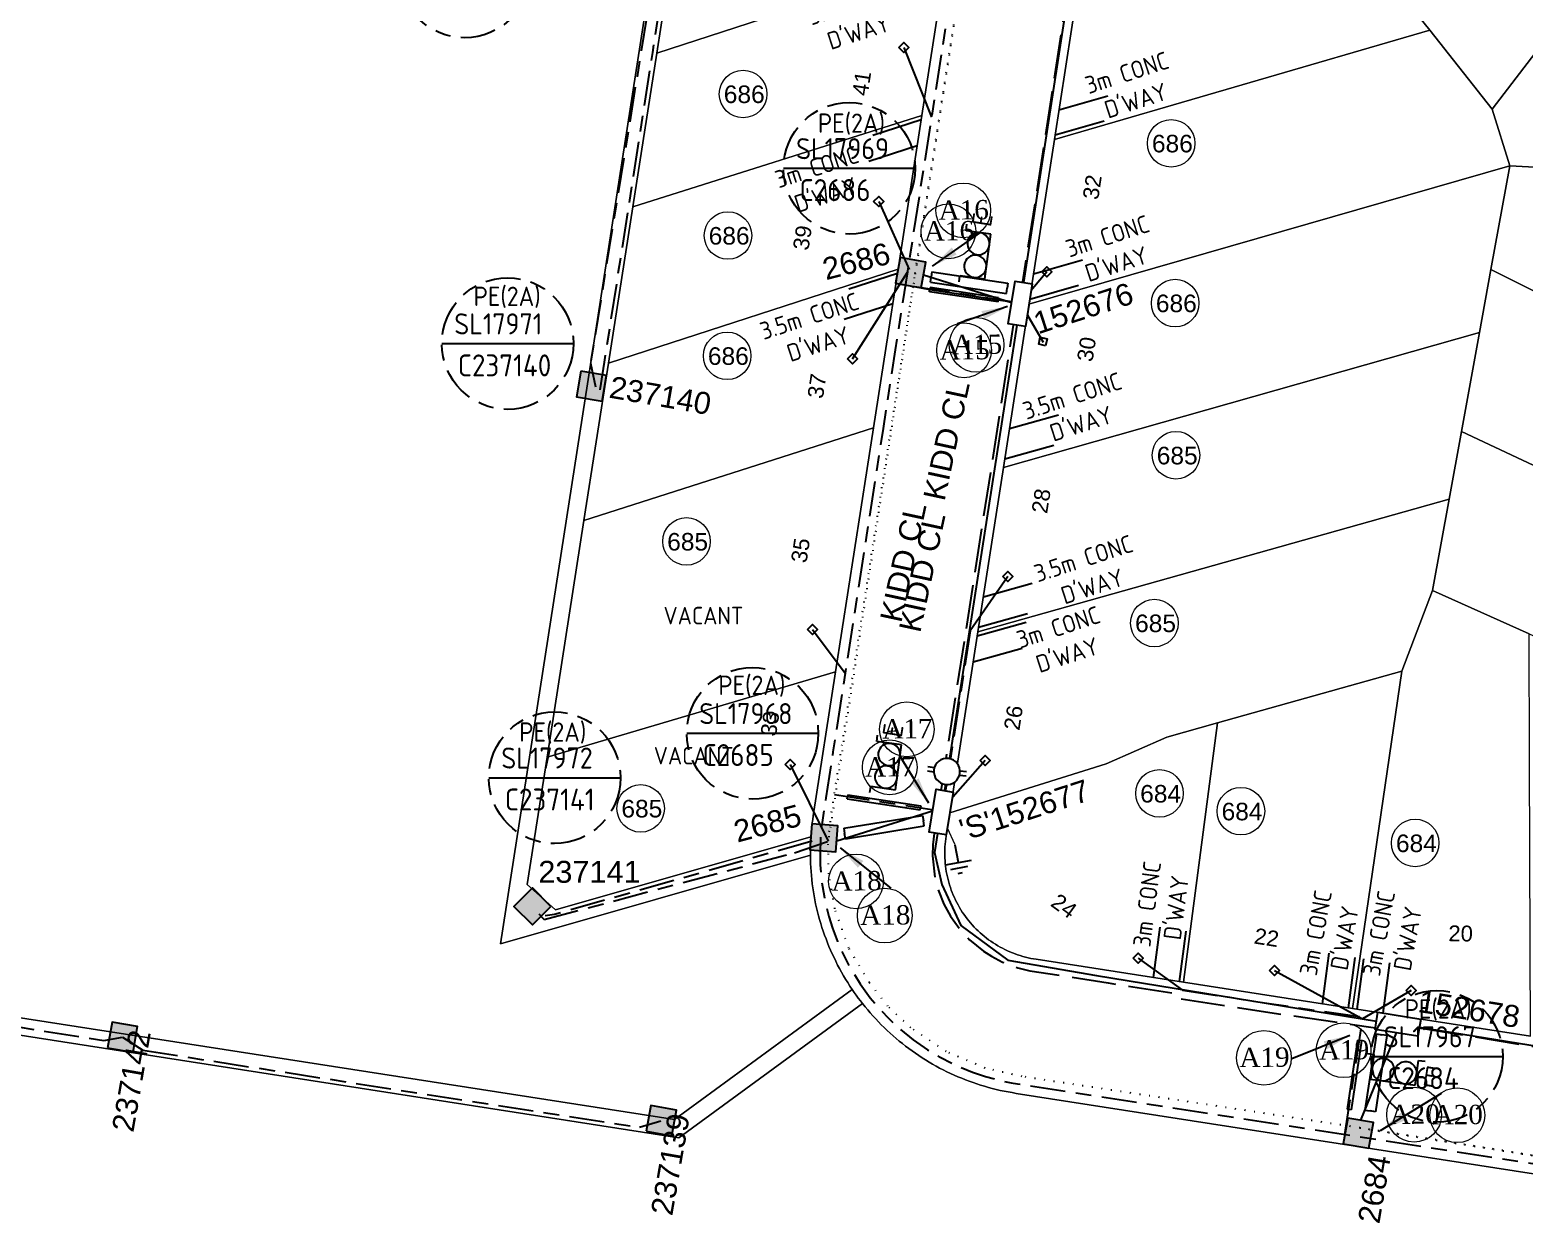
# Model space of a CAD drawing. Header units: metres. Extents: x 298351 to 299301, y 6265099 to 6266102.
# Drawn here: x 298663.2 to 298833.4, y 6265326.5 to 6265462.5 of the extents above; entities that cross this region are included whole.
import ezdxf
from ezdxf.enums import TextEntityAlignment as Align

# ---------------------------------------------------------------- set-up
doc = ezdxf.new("R2010")
doc.units = ezdxf.units.M
for name, pattern in [('Cable Exist UG', [8.2, 4, -1.2, 1.8, -1.2]), ('Cable Remove', [2, 0, -2]), ('IE Trench LV', [6.5, 5, -1.5]), ('IECLCHAINA', [8.2, 4, -1.2, 1.8, -1.2])]:
    doc.linetypes.add(name, pattern=pattern)
doc.layers.get('0').update_dxf_attribs({"color": 6})
doc.layers.add('Cadastre Land Parcels_SP_EXT', color=9, linetype='Continuous', lineweight=5)
doc.layers.add('Cadastre Roads_SP_EXT', color=9, linetype='Continuous', lineweight=5)
for name, color, linetype in [('Duct_SP_NEW', 2, 'Continuous'), ('Equip_LV_NEW', 2, 'Continuous'), ('Mains_LV_EXT', 7, 'Continuous'), ('Mains_LV_New_T28', 2, 'Continuous'), ('Mains_LV_NEW_T84', 2, 'Continuous'), ('Mains_SL_EXT', 7, 'Continuous'), ('Notes_LV_MISC', 7, 'Continuous'), ('NOTES_SL_EXT', 7, 'Continuous'), ('Notes_SL_MISC', 7, 'Continuous'), ('Notes_SP_EXT', 7, 'Continuous'), ('Notes_SP_MISC', 7, 'Continuous'), ('Services_SP_EXT', 7, 'Continuous'), ('SupportsUG_SP_LV_NEW', 2, 'Continuous'), ('SupportsUG_SP_LV_SL_EXT', 7, 'Continuous'), ('Trench_SP_NEW', 2, 'Continuous'), ('UG_Details_SP_MISC', 7, 'Continuous')]:
    doc.layers.add(name, color=color, linetype=linetype)
doc.layers.add('Features_HIDE', color=1, linetype='Continuous', plot=False)
doc.layers.get('0').freeze()
doc.layers.get('Features_HIDE').off()
doc.styles.add('COLUMN_LABEL', font='arial.ttf')
doc.styles.add('iecISOCP', font='isocp.shx')
doc.styles.add('iecNAME', font='times.ttf')
doc.styles.add('iecRoadName', font='arial.ttf', dxfattribs={"height": 3.5})
doc.styles.add('POLE_LABEL', font='arial.ttf')
doc.styles.get("Standard").update_dxf_attribs({"font": 'arial.ttf'})
doc.linetypes.add('IECLCABV1', pattern='A,7.2,-0.45,["V",Standard,S=1.5,R=0,X=0,Y=-0.7],-1.8', length=9.45)
doc.linetypes.add('IECLCABX1', pattern='A,7,-0.25,["x",Standard,S=2,R=0,X=0.2,Y=-0.8],-2.1', length=9.35)
doc.dimstyles.new('UGT1', dxfattribs={"dimtxt": 2.5, "dimasz": 2, "dimexe": 1.25, "dimexo": 0.625, "dimgap": 1, "dimtad": 1, "dimjust": 1, "dimlfac": 1000, "dimtxsty": 'iecISOCP', "dimblk1": 'M05', "dimblk2": 'NONE', "dimsah": 1, "dimcen": 0, "dimse1": 1, "dimse2": 1, "dimadec": 0, "dimazin": 0, "dimtfac": 1, "dimtmove": 0, "dimatfit": 3, "dimfxl": 1, "dimarcsym": 0})

# ---------------------------------------------------------------- blocks, each defined once
blk = doc.blocks.new('COLUMN_EXT')
blk.add_hatch(color=256).paths.add_polyline_path([(-1.49, 1.48), (-1.49, -1.49), (1.48, -1.49), (1.48, 1.48)])
blk.add_lwpolyline([(-1.49, -1.49), (1.48, -1.49), (1.48, 1.48), (-1.49, 1.48)], close=True)
for tag, height, style, flags, p in [('ASSET_NUM', 2.5, 'COLUMN_LABEL', 8, (2, 2)), ('STRUCTURE_PLANT_NUMBER', 0.2, 'POLE_LABEL', 9, (1.81, 0.03)), ('STREET_CODE', 0.2, 'COLUMN_LABEL', 9, (1.81, -0.2))]:
    blk.add_attdef(tag, text='', height=height, dxfattribs=dict(style=style, flags=flags)).set_placement(p, align=Align.MIDDLE_LEFT)
at = {"flags": 9}
for tag, p in [('COLUMN_TYPE', (1.81, -0.4)), ('OWNED_BY', (1.81, -0.6)), ('STATE', (1.81, -0.8)), ('USAGE', (1.81, -1)), ('STREETNAME', (1.81, -1.6)), ('SUBURB', (1.81, -1.8)), ('LEGEND', (1.81, -1.2)), ('LOCATION', (1.81, -1.4)), ('NOTES', (1.81, -2))]:
    blk.add_attdef(tag, text='', height=0.2, dxfattribs=at).set_placement(p, align=Align.MIDDLE_LEFT)
at = {"flags": 1}
blk.add_attdef('Z', (1.81, -2.35), '', height=0.2, dxfattribs=at)
blk = doc.blocks.new('CCP_EXT')
at = {"flags": 9}
for tag, p in [('STATE', (0, -1.8)), ('LIFE_SUPPORT', (0, -1.6)), ('NOTES', (0, -2))]:
    blk.add_attdef(tag, text='', height=0.2, dxfattribs=at).set_placement(p, align=Align.MIDDLE_LEFT)
blk.add_wipeout([(0, 0.57), (0.57, 0), (0, -0.57), (-0.57, 0)])
blk.add_lwpolyline([(-0.57, 0), (0, 0.57), (0.57, 0), (0, -0.57), (-0.57, 0)])
at = {"flags": 1}
blk.add_attdef('Z', (0, 0), '', height=0.2, dxfattribs=at)
at = {"flags": 9}
for tag, p in [('CCP_TYPE', (0, 0)), ('CONSTRUCTED_VOLTAGE', (0, -0.2)), ('OPERATING_VOLTAGE', (0, -0.6)), ('ORIENTATION', (0, -0.8)), ('OWNED_BY', (0, -1)), ('NO_PHASES', (0, -0.4)), ('USAGE', (0, -1.2)), ('LEGEND', (0, -1.4))]:
    blk.add_attdef(tag, text='', height=0.2, dxfattribs=at).set_placement(p, align=Align.MIDDLE_LEFT)
blk = doc.blocks.new('d2212')
at = {"layer": 'Notes_SP_EXT', "color": 1}
for p, q in [((298848.04, 6265874.28), (298848.5, 6265874.28)), ((298848.51, 6265874.28), (298848.51, 6265872.39)), ((298851.94, 6265874.29), (298852.44, 6265874.3)), ((298851.95, 6265873.52), (298851.94, 6265874.29)), ((298851.95, 6265872.4), (298851.95, 6265873.52)), ((298848.51, 6265872.38), (298851.95, 6265872.39))]:
    blk.add_line(p, q, dxfattribs=at)
for points in [[(298848.52, 6265873.23, 1), (298850.21, 6265873.23, 1)], [(298850.26, 6265873.23, 1), (298851.94, 6265873.23, 1)]]:
    blk.add_lwpolyline(points, format="xyb", close=True, dxfattribs=at)
at = {"layer": 'Notes_SP_MISC', "linetype": 'Continuous', "insert": (298852.94, 6265873.19), "char_height": 1.5, "width": 1.9371, "attachment_point": 5, "rotation": 358.6592, "style": 'iecISOCP'}
blk.add_mtext('E', dxfattribs=at)
blk = doc.blocks.new('PILLAR_NEW')
for tag, height, flags, p in [('ASSET_NUM', 2.5, 8, (2, 4)), ('STREET_CODE', 0.2, 9, (1.5, 2))]:
    blk.add_attdef(tag, text='', height=height, dxfattribs=dict(flags=flags)).set_placement(p, align=Align.MIDDLE_LEFT)
blk.add_wipeout([(-2.47, 0.99), (2.47, 0.99), (2.47, -0.99), (-2.47, -0.99)])
at = {"lineweight": -3}
blk.add_lwpolyline([(-2.47, 0.99), (2.47, 0.99), (2.47, -0.99), (-2.47, -0.99)], close=True, dxfattribs=at)
for tag, flags, p in [('OWNED_BY', 9, (1.5, 1.8)), ('OPERATED_BY', 9, (1.5, 1.6)), ('STATE', 9, (1.5, 1.2)), ('SUPPORT_TYPE', 9, (1.5, 1)), ('SUBURB', 9, (1.5, 0.2)), ('STREETNAME', 9, (1.5, 0)), ('MAINTAINED_BY', 9, (1.5, 1.4)), ('USAGE', 9, (1.5, 0.8)), ('LEGEND', 9, (1.5, 0.6)), ('PARENT', 9, (1.5, 0.4)), ('Z', 1, (1.5, -0.6)), ('LOCATION', 9, (1.5, -0.2)), ('NOTES', 9, (1.5, -0.4))]:
    blk.add_attdef(tag, text='', height=0.2, dxfattribs=dict(flags=flags)).set_placement(p, align=Align.MIDDLE_LEFT)
blk = doc.blocks.new('_None')
blk = doc.blocks.new('M05')
blk.add_hatch(color=256).paths.add_polyline_path([(-2, 0), (-0.701, -0.75), (-0.701, 0.75)])
at = {"color": 1}
blk.add_lwpolyline([(-0.701, 0.75), (-0.701, -0.75), (-2, 0)], close=True, dxfattribs=at)
blk = doc.blocks.new('LV_UG_LINKS_OPEN_EXT')
for p, q in [((-0.25, 1.47), (-0.25, 2.22)), ((0.25, 1.47), (0.25, 2.22)), ((-0.25, -1.47), (-0.25, -2.22)), ((0.25, -1.47), (0.25, -2.22))]:
    blk.add_line(p, q)
at = {"flags": 9}
for tag, p in [('ACTUAL_STATUS', (0, 0)), ('CONSTRUCTED_VOLTAGE', (0, -0.2)), ('OPERATING_VOLTAGE', (0, -0.6)), ('ORIENTATION', (0, -0.8)), ('STATE', (0, -1)), ('SWITCH_TYPE', (0, -1.2)), ('NO_PHASES', (0, -0.4)), ('USAGE', (0, -1.4)), ('NOTES', (0, -1.6))]:
    blk.add_attdef(tag, text='', height=0.2, dxfattribs=at).set_placement(p, align=Align.MIDDLE_LEFT)
at = {"flags": 1}
blk.add_attdef('Z', (0, 0), '', height=0.2, dxfattribs=at)
blk.add_wipeout([(-0.25, 1.47), (-0.43, 1.43), (-0.61, 1.36), (-0.77, 1.28), (-0.93, 1.17), (-1.07, 1.05), (-1.19, 0.9), (-1.29, 0.75), (-1.38, 0.58), (-1.44, 0.4), (-1.48, 0.22), (-1.49, 0.03), (-1.49, -0.16), (-1.45, -0.34), (-1.4, -0.52), (-1.32, -0.69), (-1.23, -0.85), (-1.11, -1), (-0.98, -1.13), (-0.83, -1.24), (-0.66, -1.34), (-0.49, -1.41), (-0.31, -1.46), (-0.13, -1.49), (0.06, -1.49), (0.25, -1.47), (0.43, -1.43), (0.61, -1.36), (0.77, -1.28), (0.93, -1.17), (1.07, -1.05), (1.19, -0.9), (1.29, -0.75), (1.38, -0.58), (1.44, -0.4), (1.48, -0.22), (1.49, -0.03), (1.49, 0.16), (1.45, 0.34), (1.4, 0.52), (1.32, 0.69), (1.23, 0.85), (1.11, 1), (0.98, 1.13), (0.83, 1.24), (0.66, 1.34), (0.49, 1.41), (0.31, 1.46), (0.13, 1.49), (-0.06, 1.49)])
blk.add_lwpolyline([(0, -1.49, 1), (0, 1.49, 1)], format="xyb", close=True)
blk = doc.blocks.new('Earth')
for p, q in [((170.11, 339.38), (170.11, 341.42)), ((168.61, 339.38), (171.61, 339.38)), ((169.11, 338.78), (171.11, 338.78)), ((169.86, 338.18), (170.36, 338.18))]:
    blk.add_line(p, q)

msp = doc.modelspace()

# ---------------------------------------------------------------- linework, layer by layer
at = {"layer": 'Cadastre Land Parcels_SP_EXT', "linetype": 'Continuous'}
for points in [[(298767.59, 6265470.55), (298770.24, 6265487.69), (298767.45, 6265493.74), (298765.65, 6265494.85), (298737.07, 6265475.81), (298734.59, 6265459.82), (298767.59, 6265470.55)], [(298857.49, 6265460.9), (298877.38, 6265485.37), (298856.69, 6265488.59), (298829.8, 6265453.43), (298831.81, 6265446.99), (298845.33, 6265446.24), (298857.49, 6265460.9)], [(298822.68, 6265462.42), (298819.13, 6265466.9), (298801.6, 6265475.33), (298785.1, 6265483.45), (298779.91, 6265449.97), (298822.68, 6265462.42)], [(298764.81, 6265452.7), (298767.59, 6265470.55), (298734.59, 6265459.82), (298731.86, 6265442.31), (298764.81, 6265452.7)], [(298831.81, 6265446.99), (298829.8, 6265453.43), (298822.68, 6265462.42), (298779.91, 6265449.97), (298777, 6265431.22), (298831.81, 6265446.99)], [(298762.09, 6265435.21), (298764.81, 6265452.7), (298731.86, 6265442.31), (298729.09, 6265424.5), (298762.09, 6265435.21)], [(298828.35, 6265427.96), (298829.66, 6265435.16), (298831.81, 6265446.99), (298777, 6265431.22), (298774.11, 6265412.59), (298828.35, 6265427.96)], [(298882.41, 6265428.5), (298845.33, 6265446.24), (298831.81, 6265446.99), (298829.66, 6265435.16), (298879.59, 6265410.27), (298882.41, 6265428.5)], [(298759.28, 6265417.13), (298762.09, 6265435.21), (298729.09, 6265424.5), (298726.29, 6265406.55), (298759.28, 6265417.13)], [(298879.59, 6265410.27), (298829.66, 6265435.16), (298828.35, 6265427.96), (298826.3, 6265416.71), (298876.89, 6265392.91), (298879.59, 6265410.27)], [(298824.9, 6265408.99), (298826.3, 6265416.71), (298828.35, 6265427.96), (298774.11, 6265412.59), (298771.19, 6265393.86), (298824.9, 6265408.99)], [(298754.97, 6265389.32), (298759.28, 6265417.13), (298726.29, 6265406.55), (298722.1, 6265379.59), (298754.97, 6265389.32)], [(298876.89, 6265392.91), (298826.3, 6265416.71), (298824.9, 6265408.99), (298823.01, 6265398.57), (298834, 6265393.64), (298874.15, 6265375.27), (298876.89, 6265392.91)], [(298785.79, 6265378.83), (298792.72, 6265381.85), (298798.5, 6265383.48), (298819.49, 6265389.37), (298823.01, 6265398.57), (298824.9, 6265408.99), (298771.19, 6265393.86), (298767.98, 6265373.25), (298785.79, 6265378.83)], [(298834.03, 6265379.2), (298834, 6265393.64), (298823.01, 6265398.57), (298819.49, 6265389.37), (298814.02, 6265351.96), (298813.87, 6265350.94), (298834.15, 6265347.79), (298834.03, 6265379.2)], [(298752.16, 6265370.49), (298752.19, 6265370.89), (298752.22, 6265371.29), (298752.26, 6265371.69), (298752.31, 6265372.09), (298752.36, 6265372.49), (298752.42, 6265372.88), (298754.97, 6265389.32), (298722.1, 6265379.59), (298719.84, 6265365.05), (298723.07, 6265362.19), (298752.16, 6265370.49)], [(298814.02, 6265351.96), (298819.49, 6265389.37), (298798.5, 6265383.48), (298794.63, 6265353.93), (298813.87, 6265350.94), (298814.02, 6265351.96)], [(298458.71, 6265381.47), (298455.38, 6265386.04), (298456.83, 6265375.82), (298461.39, 6265379.15), (298737.11, 6265336.19), (298758.04, 6265351.49), (298757.8, 6265351.81), (298757.56, 6265352.12), (298757.32, 6265352.45), (298757.09, 6265352.77), (298756.86, 6265353.1), (298736.61, 6265338.29), (298458.71, 6265381.47)], [(298798.5, 6265383.48), (298792.72, 6265381.85), (298785.79, 6265378.83), (298767.98, 6265373.25), (298767.57, 6265370.58), (298767.52, 6265370.27), (298767.49, 6265369.96), (298767.46, 6265369.65), (298767.43, 6265369.34), (298767.42, 6265369.03), (298767.41, 6265368.72), (298767.41, 6265368.4), (298767.42, 6265368.09), (298767.44, 6265367.78), (298767.47, 6265367.47), (298767.5, 6265367.16), (298767.54, 6265366.85), (298767.59, 6265366.54), (298767.65, 6265366.23), (298767.71, 6265365.93), (298767.79, 6265365.63), (298767.87, 6265365.32), (298767.95, 6265365.02), (298768.05, 6265364.73), (298768.15, 6265364.43), (298768.27, 6265364.14), (298768.38, 6265363.85), (298768.51, 6265363.57), (298768.64, 6265363.28), (298768.78, 6265363), (298768.93, 6265362.73), (298769.08, 6265362.46), (298769.24, 6265362.19), (298769.41, 6265361.93), (298769.59, 6265361.67), (298769.77, 6265361.41), (298769.95, 6265361.16), (298770.15, 6265360.92), (298770.35, 6265360.68), (298770.55, 6265360.45), (298770.77, 6265360.22), (298770.98, 6265359.99), (298771.21, 6265359.77), (298771.44, 6265359.56), (298771.67, 6265359.36), (298771.91, 6265359.16), (298772.15, 6265358.96), (298772.4, 6265358.77), (298772.66, 6265358.59), (298772.92, 6265358.42), (298773.18, 6265358.25), (298773.45, 6265358.09), (298773.72, 6265357.93), (298773.99, 6265357.79), (298774.27, 6265357.65), (298774.55, 6265357.51), (298774.84, 6265357.39), (298775.13, 6265357.27), (298775.42, 6265357.16), (298775.71, 6265357.05), (298776.01, 6265356.96), (298776.31, 6265356.87), (298776.61, 6265356.79), (298776.91, 6265356.71), (298777.22, 6265356.65), (298777.53, 6265356.59), (298777.83, 6265356.54), (298794.63, 6265353.93), (298798.5, 6265383.48)]]:
    msp.add_lwpolyline(points, close=True, dxfattribs=at)
for points in [[(298819.13, 6265466.9), (298822.68, 6265462.42), (298829.8, 6265453.43), (298856.69, 6265488.59)], [(298734.26, 6265470.85), (298716.77, 6265358.31), (298752.1, 6265368.39), (298752.1, 6265368.81), (298752.1, 6265369.24), (298752.11, 6265369.65), (298752.13, 6265370.07), (298752.16, 6265370.49), (298723.07, 6265362.19), (298719.84, 6265365.05), (298719.84, 6265365.05), (298722.1, 6265379.59), (298726.29, 6265406.55), (298729.09, 6265424.5), (298731.86, 6265442.31), (298734.59, 6265459.82), (298737.07, 6265475.81)], [(298458.71, 6265381.47), (298736.61, 6265338.29), (298756.86, 6265353.1), (298756.61, 6265353.49), (298756.36, 6265353.88), (298756.11, 6265354.27), (298755.87, 6265354.67), (298755.64, 6265355.08), (298755.42, 6265355.48), (298755.2, 6265355.89), (298754.99, 6265356.31), (298754.79, 6265356.73), (298754.59, 6265357.15), (298754.4, 6265357.57), (298754.22, 6265358), (298754.05, 6265358.43), (298753.88, 6265358.86), (298753.72, 6265359.3), (298753.57, 6265359.73), (298753.42, 6265360.18), (298753.28, 6265360.62), (298753.15, 6265361.06), (298753.03, 6265361.51), (298752.91, 6265361.96), (298752.8, 6265362.41), (298752.7, 6265362.87), (298752.61, 6265363.32), (298752.52, 6265363.78), (298752.45, 6265364.23), (298752.38, 6265364.69), (298752.31, 6265365.15), (298752.26, 6265365.62), (298752.21, 6265366.08), (298752.17, 6265366.54), (298752.14, 6265367), (298752.12, 6265367.47), (298752.1, 6265367.93), (298752.1, 6265368.39), (298716.77, 6265358.31), (298734.26, 6265470.85)], [(298854.56, 6265328.98), (298775.54, 6265341.26), (298775.09, 6265341.34), (298774.63, 6265341.42), (298774.18, 6265341.51), (298773.73, 6265341.6), (298773.28, 6265341.71), (298772.83, 6265341.82), (298772.39, 6265341.94), (298771.95, 6265342.07), (298771.5, 6265342.2), (298771.07, 6265342.34), (298770.63, 6265342.49), (298770.2, 6265342.65), (298769.76, 6265342.81), (298769.34, 6265342.98), (298768.91, 6265343.16), (298768.49, 6265343.34), (298768.07, 6265343.54), (298767.65, 6265343.73), (298767.24, 6265343.94), (298766.83, 6265344.15), (298766.42, 6265344.37), (298766.02, 6265344.6), (298765.62, 6265344.83), (298765.23, 6265345.07), (298764.84, 6265345.32), (298764.45, 6265345.57), (298764.07, 6265345.83), (298763.69, 6265346.09), (298763.32, 6265346.36), (298762.95, 6265346.64), (298762.59, 6265346.93), (298762.23, 6265347.21), (298761.88, 6265347.51), (298761.53, 6265347.81), (298761.18, 6265348.12), (298760.85, 6265348.43), (298760.51, 6265348.75), (298760.18, 6265349.07), (298759.86, 6265349.4), (298759.54, 6265349.74), (298759.23, 6265350.08), (298758.93, 6265350.42), (298758.63, 6265350.77), (298758.33, 6265351.13), (298758.04, 6265351.49), (298737.11, 6265336.19), (298461.39, 6265379.15)]]:
    msp.add_lwpolyline(points, dxfattribs=at)
at = {"layer": 'Cadastre Land Parcels_SP_EXT'}
for centre in [(298744.43, 6265455.16), (298793.21, 6265449.54), (298742.71, 6265439.03), (298793.67, 6265431.33), (298742.62, 6265425.32), (298793.76, 6265413.99), (298737.98, 6265404.17), (298791.3, 6265394.86), (298791.88, 6265375.45), (298732.76, 6265373.74), (298801.16, 6265373.42), (298821.02, 6265369.8)]:
    msp.add_circle(centre, 2.71, dxfattribs=at)
at = {"layer": 'Duct_SP_NEW'}
for p, q in [((298765.94, 6265434.91), (298765.86, 6265434.32)), ((298765.77, 6265433.73), (298765.86, 6265434.32)), ((298755.91, 6265371.47), (298756, 6265370.88)), ((298756.1, 6265370.28), (298756, 6265370.88)), ((298815.29, 6265339.36), (298815.89, 6265339.26)), ((298816.48, 6265339.17), (298815.89, 6265339.26))]:
    msp.add_line(p, q, dxfattribs=at)
at = {"layer": 'Mains_LV_EXT', "linetype": 'Cable Remove', "ltscale": 0.5}
for points in [[(298754.13, 6265369.99), (298754.51, 6265373.29)], [(298871.75, 6265333.94), (298864.42, 6265330.87), (298857.06, 6265330.57), (298814.72, 6265337.33)]]:
    msp.add_lwpolyline(points, dxfattribs=at)
at = {"layer": 'Mains_SL_EXT', "linetype": 'Cable Exist UG'}
for points in [[(298733.98, 6265474.08), (298734.78, 6265472.12), (298727.04, 6265424.49), (298727.61, 6265421.78)], [(298721.15, 6265361.71), (298721.75, 6265361.07), (298750.28, 6265368.67), (298754.13, 6265369.99)], [(298606, 6265358.57), (298608.07, 6265357.26), (298671.6, 6265347.29), (298673.72, 6265347.67)], [(298673.72, 6265347.67), (298676.03, 6265346.17), (298732.61, 6265337.4), (298735.06, 6265338.13)]]:
    msp.add_lwpolyline(points, dxfattribs=at)
at = {"layer": 'Mains_SL_EXT', "linetype": 'Cable Remove', "ltscale": 0.5}
msp.add_lwpolyline([(298814.72, 6265337.33), (298857.06, 6265330.57), (298864.42, 6265330.87), (298871.72, 6265334)], dxfattribs=at)
at = {"layer": 'Notes_LV_MISC', "lineweight": 0}
for centre in [(298767.83, 6265439.51), (298761.14, 6265378.42), (298757.3, 6265365.42), (298820.9, 6265338.83)]:
    msp.add_circle(centre, 3.12, dxfattribs=at)
at = {"layer": 'Notes_SL_MISC', "color": 7, "linetype": 'Continuous'}
for p, q in [((298749.04, 6265446.69), (298764.04, 6265446.69)), ((298710.1, 6265426.72), (298725.1, 6265426.72)), ((298738, 6265382.3), (298753, 6265382.3)), ((298715.45, 6265377.23), (298730.45, 6265377.23)), ((298816, 6265345.47), (298831, 6265345.47))]:
    msp.add_line(p, q, dxfattribs=at)
at = {"layer": 'Notes_SL_MISC', "color": 7, "linetype": 'IECLCHAINA'}
for centre in [(298712.7, 6265469.08), (298717.6, 6265426.72), (298722.95, 6265377.23)]:
    msp.add_circle(centre, 7.5, dxfattribs=at)
at = {"layer": 'Notes_SP_EXT', "color": 7}
for p, q in [((298786, 6265454.93), (298780.43, 6265453.33)), ((298764.73, 6265452.21), (298759.22, 6265450.43)), ((298785.56, 6265452.06), (298779.98, 6265450.46)), ((298764.27, 6265449.24), (298758.76, 6265447.47)), ((298762.01, 6265434.69), (298756.49, 6265432.91)), ((298761.48, 6265431.23), (298755.96, 6265429.45)), ((298780.37, 6265418.56), (298774.79, 6265416.98)), ((298779.83, 6265415.11), (298774.25, 6265413.53)), ((298776.85, 6265395.93), (298771.27, 6265394.35)), ((298776.69, 6265394.94), (298771.11, 6265393.36)), ((298776.23, 6265391.98), (298770.65, 6265390.4)), ((298791.93, 6265360.21), (298791.17, 6265354.47)), ((298794.9, 6265359.75), (298794.14, 6265354.01)), ((298811.19, 6265357.22), (298810.43, 6265351.48)), ((298814.15, 6265356.76), (298813.39, 6265351.02)), ((298815.14, 6265356.61), (298814.38, 6265350.86))]:
    msp.add_line(p, q, dxfattribs=at)
at = {"layer": 'Notes_SP_EXT', "lineweight": 0}
for centre in [(298769.52, 6265441.89), (298769.61, 6265425.95), (298763.09, 6265382.75), (298760.58, 6265361.53), (298803.78, 6265345.31), (298825.82, 6265338.77)]:
    msp.add_circle(centre, 3.12, dxfattribs=at)
at = {"layer": 'Trench_SP_NEW', "color": 4, "linetype": 'IE Trench LV', "flags": 128}
msp.add_lwpolyline([(298794.34, 6265352.05), (298803.96, 6265350.56), (298816.48, 6265348.73)], dxfattribs=at)
at = {"layer": 'UG_Details_SP_MISC'}
for p, q in [((298765.68, 6265432.63), (298765.71, 6265432.87)), ((298765.75, 6265433.11), (298765.71, 6265432.87)), ((298773.55, 6265431.94), (298765.75, 6265433.11)), ((298773.48, 6265431.46), (298765.68, 6265432.63)), ((298773.48, 6265431.46), (298773.52, 6265431.7)), ((298773.55, 6265431.94), (298773.52, 6265431.7)), ((298756.28, 6265374.82), (298756.32, 6265375.05)), ((298756.35, 6265375.29), (298756.32, 6265375.05)), ((298756.35, 6265375.29), (298764.67, 6265374.04)), ((298756.28, 6265374.82), (298764.6, 6265373.57)), ((298764.6, 6265373.57), (298764.64, 6265373.81)), ((298764.67, 6265374.04), (298764.64, 6265373.81)), ((298814.43, 6265347.31), (298813.26, 6265339.47)), ((298814.91, 6265347.24), (298813.73, 6265339.39)), ((298814.43, 6265347.31), (298814.67, 6265347.27)), ((298814.91, 6265347.24), (298814.67, 6265347.27)), ((298813.26, 6265339.47), (298813.49, 6265339.43)), ((298813.73, 6265339.39), (298813.49, 6265339.43))]:
    msp.add_line(p, q, dxfattribs=at)
at = {"layer": 'UG_Details_SP_MISC', "color": 7, "linetype": 'Cable Exist UG', "flags": 128}
for points in [[(298668.06, 6265517.79), (298675.96, 6265512.92), (298691.4, 6265503.4), (298706.67, 6265493.98), (298722.37, 6265484.29), (298736.52, 6265475.56), (298734.09, 6265459.9), (298731.37, 6265442.38), (298728.6, 6265424.58), (298727.91, 6265420.21)], [(298776.05, 6265431.32), (298761.83, 6265433.53)], [(298770.3, 6265393.99), (298767.11, 6265373.39)], [(298766.91, 6265373.42), (298753.93, 6265375.43)], [(298752.29, 6265370.01), (298722.95, 6265361.64), (298721.39, 6265361.43)], [(298794.49, 6265353.04), (298804.11, 6265351.55), (298815.09, 6265349.94)], [(298813.02, 6265336.57), (298815.02, 6265349.75)]]:
    msp.add_lwpolyline(points, dxfattribs=at)

# ---------------------------------------------------------------- block references
at = {"layer": 'Features_HIDE', "color": 7, "linetype": 'Cable Exist UG', "xscale": 1.5, "yscale": 1.5, "zscale": 1.5}
for p, rotation in [((9545823.27, 4524574.14), 82.06885655715763), ((9545813.1, 4524515.93), 82.06885655715763), ((-1442044.02, -2981708.42), 352.0688565571577)]:
    msp.add_blockref('d2212', p, dxfattribs=dict(at, rotation=rotation))
at = {"layer": 'SupportsUG_SP_LV_SL_EXT'}
ref = msp.add_blockref('COLUMN_EXT', (298763.53, 6265434.8), dxfattribs=dict(at, rotation=260.0359207032727))
ref.add_attrib('ASSET_NUM', '2686', dxfattribs={"layer": '0', "height": 2.5, "rotation": 14.436, "style": 'COLUMN_LABEL'}).set_placement((298761.09, 6265437.08), align=Align.MIDDLE_RIGHT)
ref = msp.add_blockref('COLUMN_EXT', (298727.17, 6265421.85), dxfattribs=dict(at, rotation=260.2518875887215))
ref.add_attrib('ASSET_NUM', '237140', dxfattribs={"layer": '0', "height": 2.5, "rotation": 350.0981, "style": 'COLUMN_LABEL'}).set_placement((298740.96, 6265421.03), align=Align.TOP_RIGHT)
ref = msp.add_blockref('COLUMN_EXT', (298753.64, 6265370.39), dxfattribs=dict(at, rotation=265.865266057984))
ref.add_attrib('ASSET_NUM', '2685', dxfattribs={"layer": '0', "height": 2.5, "rotation": 14.9514, "style": 'COLUMN_LABEL'}).set_placement((298751.47, 6265371.11), align=Align.BOTTOM_RIGHT)
ref = msp.add_blockref('COLUMN_EXT', (298720.41, 6265362.57), dxfattribs=dict(at, rotation=134.9094373900425))
ref.add_attrib('ASSET_NUM', '237141', dxfattribs={"layer": '0', "height": 2.5, "style": 'COLUMN_LABEL'}).set_placement((298732.75, 6265366.51), align=Align.MIDDLE_RIGHT)
ref = msp.add_blockref('COLUMN_EXT', (298673.72, 6265347.67), dxfattribs=dict(at, rotation=349.9039381094155))
ref.add_attrib('ASSET_NUM', '237142', dxfattribs={"layer": '0', "height": 2.5, "rotation": 80.058, "style": 'COLUMN_LABEL'}).set_placement((298675.72, 6265348.42), align=Align.MIDDLE_RIGHT)
ref = msp.add_blockref('COLUMN_EXT', (298735.13, 6265338.16), dxfattribs=dict(at, rotation=349.9039379757043))
ref.add_attrib('ASSET_NUM', '237139', dxfattribs={"layer": '0', "height": 2.5, "rotation": 80.058, "style": 'COLUMN_LABEL'}).set_placement((298737.13, 6265338.91), align=Align.MIDDLE_RIGHT)
ref = msp.add_blockref('COLUMN_EXT', (298814.55, 6265336.72), dxfattribs=dict(at, rotation=350.0627017412547))
ref.add_attrib('ASSET_NUM', '2684', dxfattribs={"layer": '0', "height": 2.5, "rotation": 80.3418, "style": 'COLUMN_LABEL'}).set_placement((298815.77, 6265334.38), align=Align.TOP_RIGHT)

# ---------------------------------------------------------------- texts
at = {"layer": 'Cadastre Land Parcels_SP_EXT'}
for s, rotation, p in [('41', 81.4, (298758.62, 6265454.86)), ('32', 81.17, (298784.89, 6265443.03)), ('39', 81.41, (298751.87, 6265437.26)), ('30', 81.17, (298784.24, 6265424.55)), ('37', 81.4, (298753.52, 6265420.36)), ('28', 81.17, (298779.07, 6265407.26)), ('35', 81.4, (298751.65, 6265401.63)), ('26', 81.17, (298775.91, 6265382.55)), ('33', 81.73, (298748.18, 6265381.88)), ('24', 324.1, (298779.35, 6265362.71)), ('22', 351.18, (298802.57, 6265358.35)), ('20', 359.1096, (298824.79, 6265358.61))]:
    msp.add_text(s, height=1.8, rotation=rotation, dxfattribs=at).set_placement(p)
for s, p in [('686', (298742.23, 6265454.13)), ('686', (298791.02, 6265448.51)), ('686', (298740.51, 6265438)), ('686', (298791.47, 6265430.3)), ('686', (298740.42, 6265424.29)), ('685', (298791.57, 6265412.95)), ('685', (298735.78, 6265403.13)), ('685', (298789.1, 6265393.83)), ('684', (298789.68, 6265374.41)), ('685', (298730.56, 6265372.71)), ('684', (298798.96, 6265372.38)), ('684', (298818.83, 6265368.76))]:
    msp.add_text(s, height=2, dxfattribs=at).set_placement(p)
at = {"layer": 'Cadastre Roads_SP_EXT', "color": 1}
msp.add_text('KIDD CL', height=2.5, rotation=77.8335, dxfattribs=at).set_placement((298767.38, 6265408.67))
at = {"layer": 'Notes_LV_MISC', "style": 'iecNAME'}
for s, p in [('A16', (298765.04, 6265438.44)), ('A17', (298758.34, 6265377.35)), ('A18', (298754.51, 6265364.35)), ('A20', (298818.11, 6265337.76))]:
    msp.add_text(s, height=2.2, rotation=0.5671, dxfattribs=at).set_placement(p)
at = {"layer": 'Notes_LV_MISC', "color": 1}
msp.add_text('KIDD CL', height=2.5, rotation=77.8335, dxfattribs=at).set_placement((298764.61, 6265393.66))
at = {"layer": 'NOTES_SL_EXT', "char_height": 2.2, "width": 5.0547, "attachment_point": 1, "style": 'iecRoadName'}
for insert in [(298752.95, 6265452.94), (298713.72, 6265433.2), (298741.61, 6265388.87), (298718.92, 6265383.54)]:
    msp.add_mtext('{\\Fisocp|c0;PE(2A)}', dxfattribs=dict(at, insert=insert))
at = {"layer": 'Notes_SL_MISC', "color": 1}
msp.add_text('KIDD CL', height=2.5, rotation=77.8335, dxfattribs=at).set_placement((298762.45, 6265394.8))
at = {"layer": 'Notes_SL_MISC', "width": 13.6426, "attachment_point": 1, "style": 'iecRoadName'}
for s, insert, char_height in [('{\\Fisocp|c0;SL17969}', (298750.47, 6265450.13), 2.4), ('{\\Fisocp|c0;SL17971}', (298711.52, 6265430.16), 2.4), ('{\\Fisocp|c0;C237140}', (298711.92, 6265425.48), 2.5), ('{\\Fisocp|c0;SL17968}', (298739.43, 6265385.74), 2.4), ('{\\Fisocp|c0;SL17972}', (298716.88, 6265380.68), 2.4), ('{\\Fisocp|c0;C2685}', (298739.82, 6265381.07), 2.5), ('{\\Fisocp|c0;C237141}', (298717.28, 6265376), 2.5), ('{\\Fisocp|c0;C2684}', (298817.83, 6265344.24), 2.5)]:
    msp.add_mtext(s, dxfattribs=dict(at, insert=insert, char_height=char_height))
at = {"layer": 'Notes_SP_EXT', "style": 'iecNAME'}
for s, p in [('A16', (298766.72, 6265440.83)), ('A15', (298766.82, 6265424.88)), ('A17', (298760.3, 6265381.69)), ('A18', (298757.78, 6265360.46)), ('A19', (298800.99, 6265344.25)), ('A20', (298823.02, 6265337.71))]:
    msp.add_text(s, height=2.2, rotation=0.5671, dxfattribs=at).set_placement(p)
at = {"layer": 'Notes_SP_EXT', "lineweight": 0, "char_height": 2, "width": 15.0675, "attachment_point": 5, "style": 'iecISOCP'}
for s, insert, rotation in [("3m CONC D'WAY", (298788.68, 6265456), 17.9227), ("3m CONC D'WAY", (298753.34, 6265445.26), 17.9227), ("3.5m CONC D'WAY", (298782.45, 6265419.17), 17.9227), ("3.5m CONC D'WAY", (298783.73, 6265400.63), 17.9227), ("3m CONC D'WAY", (298780.87, 6265392.81), 17.9227), ("3m CONC D'WAY", (298811.33, 6265359.26), 79.5864), ("3m CONC D'WAY", (298818.53, 6265359.2), 79.5864)]:
    msp.add_mtext(s, dxfattribs=dict(at, insert=insert, rotation=rotation))
for insert in [(298739.91, 6265395.71), (298738.8, 6265379.74)]:
    msp.add_mtext('VACANT', dxfattribs=dict(at, insert=insert))

# ---------------------------------------------------------------- leaders
at = {"layer": 'Notes_SP_EXT', "lineweight": 0}
for points in [[(298766.03, 6265435.54), (298771.47, 6265439.36)], [(298755.48, 6265369.23), (298761.25, 6265364.64)], [(298813.57, 6265347.87), (298806.98, 6265345.2)], [(298817.07, 6265337.04), (298824.01, 6265341.3)]]:
    msp.add_leader(points, dimstyle='UGT1', override={"dimasz": 3, "dimgap": 1, "dimtad": 0}, dxfattribs=at)

# ---------------------------------------------------------------- next in the draw order: block references
at = {"layer": 'Services_SP_EXT'}
for p in [(298762.74, 6265460.46), (298759.88, 6265442.91), (298779.03, 6265434.9), (298756.9, 6265424.98), (298774.59, 6265400.17), (298752.33, 6265394.11), (298749.78, 6265378.73), (298772.02, 6265379.19), (298789.45, 6265356.66), (298804.97, 6265355.26), (298820.57, 6265352.99)]:
    msp.add_blockref('CCP_EXT', p, dxfattribs=at)
at = {"layer": 'Services_SP_EXT', "rotation": 122.6535793822907}
msp.add_blockref('CCP_EXT', (298778.6, 6265426.95), dxfattribs=at)

# ---------------------------------------------------------------- next in the draw order: linework, layer by layer
at = {"layer": 'Cadastre Roads_SP_EXT', "linetype": 'Continuous'}
for points in [[(298834.15, 6265347.79), (298813.87, 6265350.94), (298794.63, 6265353.93), (298777.83, 6265356.54), (298777.53, 6265356.59), (298777.22, 6265356.65), (298776.91, 6265356.71), (298776.61, 6265356.79), (298776.31, 6265356.87), (298776.01, 6265356.96), (298775.71, 6265357.05), (298775.42, 6265357.16), (298775.13, 6265357.27), (298774.84, 6265357.39), (298774.55, 6265357.51), (298774.27, 6265357.65), (298773.99, 6265357.79), (298773.72, 6265357.93), (298773.45, 6265358.09), (298773.18, 6265358.25), (298772.92, 6265358.42), (298772.66, 6265358.59), (298772.4, 6265358.77), (298772.15, 6265358.96), (298771.91, 6265359.16), (298771.67, 6265359.36), (298771.44, 6265359.56), (298771.21, 6265359.77), (298770.98, 6265359.99), (298770.77, 6265360.22), (298770.55, 6265360.45), (298770.35, 6265360.68), (298770.15, 6265360.92), (298769.95, 6265361.16), (298769.77, 6265361.41), (298769.59, 6265361.67), (298769.41, 6265361.93), (298769.24, 6265362.19), (298769.08, 6265362.46), (298768.93, 6265362.73), (298768.78, 6265363), (298768.64, 6265363.28), (298768.51, 6265363.57), (298768.38, 6265363.85), (298768.27, 6265364.14), (298768.15, 6265364.43), (298768.05, 6265364.73), (298767.95, 6265365.02), (298767.87, 6265365.32), (298767.79, 6265365.63), (298767.71, 6265365.93), (298767.65, 6265366.23), (298767.59, 6265366.54), (298767.54, 6265366.85), (298767.5, 6265367.16), (298767.47, 6265367.47), (298767.44, 6265367.78), (298767.42, 6265368.09), (298767.41, 6265368.4), (298767.41, 6265368.72), (298767.42, 6265369.03), (298767.43, 6265369.34), (298767.46, 6265369.65), (298767.49, 6265369.96), (298767.52, 6265370.27), (298767.57, 6265370.58), (298767.98, 6265373.25), (298771.19, 6265393.86), (298774.11, 6265412.59), (298777, 6265431.22), (298779.91, 6265449.97), (298785.1, 6265483.45)], [(298767.59, 6265470.55), (298764.81, 6265452.7), (298762.09, 6265435.21), (298759.28, 6265417.13), (298754.97, 6265389.32), (298752.42, 6265372.88), (298752.36, 6265372.49), (298752.31, 6265372.09), (298752.26, 6265371.69), (298752.22, 6265371.29), (298752.19, 6265370.89), (298752.16, 6265370.49), (298752.13, 6265370.07), (298752.11, 6265369.65), (298752.1, 6265369.24), (298752.1, 6265368.81), (298752.1, 6265368.39), (298752.1, 6265367.93), (298752.12, 6265367.47), (298752.14, 6265367), (298752.17, 6265366.54), (298752.21, 6265366.08), (298752.26, 6265365.62), (298752.31, 6265365.15), (298752.38, 6265364.69), (298752.45, 6265364.23), (298752.52, 6265363.78), (298752.61, 6265363.32), (298752.7, 6265362.87), (298752.8, 6265362.41), (298752.91, 6265361.96), (298753.03, 6265361.51), (298753.15, 6265361.06), (298753.28, 6265360.62), (298753.42, 6265360.18), (298753.57, 6265359.73), (298753.72, 6265359.3), (298753.88, 6265358.86), (298754.05, 6265358.43), (298754.22, 6265358), (298754.4, 6265357.57), (298754.59, 6265357.15), (298754.79, 6265356.73), (298754.99, 6265356.31), (298755.2, 6265355.89), (298755.42, 6265355.48), (298755.64, 6265355.08), (298755.87, 6265354.67), (298756.11, 6265354.27), (298756.36, 6265353.88), (298756.61, 6265353.49), (298756.86, 6265353.1), (298757.09, 6265352.77), (298757.32, 6265352.45), (298757.56, 6265352.12), (298757.8, 6265351.81), (298758.04, 6265351.49), (298758.33, 6265351.13), (298758.63, 6265350.77), (298758.93, 6265350.42), (298759.23, 6265350.08), (298759.54, 6265349.74), (298759.86, 6265349.4), (298760.18, 6265349.07), (298760.51, 6265348.75), (298760.85, 6265348.43), (298761.18, 6265348.12), (298761.53, 6265347.81), (298761.88, 6265347.51), (298762.23, 6265347.21), (298762.59, 6265346.93), (298762.95, 6265346.64), (298763.32, 6265346.36), (298763.69, 6265346.09), (298764.07, 6265345.83), (298764.45, 6265345.57), (298764.84, 6265345.32), (298765.23, 6265345.07), (298765.62, 6265344.83), (298766.02, 6265344.6), (298766.42, 6265344.37), (298766.83, 6265344.15), (298767.24, 6265343.94), (298767.65, 6265343.73), (298768.07, 6265343.54), (298768.49, 6265343.34), (298768.91, 6265343.16), (298769.34, 6265342.98), (298769.76, 6265342.81), (298770.2, 6265342.65), (298770.63, 6265342.49), (298771.07, 6265342.34), (298771.5, 6265342.2), (298771.95, 6265342.07), (298772.39, 6265341.94), (298772.83, 6265341.82), (298773.28, 6265341.71), (298773.73, 6265341.6), (298774.18, 6265341.51), (298774.63, 6265341.42), (298775.09, 6265341.34), (298775.54, 6265341.26), (298854.56, 6265328.98)]]:
    msp.add_lwpolyline(points, dxfattribs=at)
at = {"layer": 'Mains_LV_EXT', "linetype": 'Cable Remove', "ltscale": 0.5}
for points in [[(298764.04, 6265434.72), (298772.98, 6265492.25), (298782.94, 6265489.9), (298786.26, 6265490.79)], [(298754.51, 6265373.29), (298764.04, 6265434.72)], [(298814.72, 6265337.33), (298776.2, 6265343.18), (298772, 6265344.14), (298767.57, 6265346.02), (298763.56, 6265348.72), (298760.93, 6265351.2), (298758.82, 6265353.89), (298756.47, 6265357.83), (298754.89, 6265362.29), (298754.19, 6265366.27), (298754.13, 6265369.99)]]:
    msp.add_lwpolyline(points, dxfattribs=at)
at = {"layer": 'Mains_SL_EXT', "linetype": 'Cable Remove', "ltscale": 0.5}
for points in [[(298786.26, 6265490.79), (298782.94, 6265489.9), (298772.98, 6265492.25), (298764.04, 6265434.72)], [(298764.04, 6265434.72), (298754.13, 6265369.99)]]:
    msp.add_lwpolyline(points, dxfattribs=at)
at = {"layer": 'Notes_SL_MISC', "color": 7, "linetype": 'IECLCHAINA'}
for centre in [(298756.54, 6265446.69), (298745.5, 6265382.3)]:
    msp.add_circle(centre, 7.5, dxfattribs=at)
at = {"layer": 'Notes_SP_EXT', "color": 7}
msp.add_line((298777.38, 6265399.39), (298771.81, 6265397.81), dxfattribs=at)
at = {"layer": 'Services_SP_EXT'}
for points in [[(298762.74, 6265460.46), (298765.9, 6265452.53)], [(298759.88, 6265442.91), (298763.34, 6265435.16)], [(298756.9, 6265424.98), (298763.15, 6265434.86)], [(298779.03, 6265434.9), (298776.05, 6265431.32)], [(298764.74, 6265433.08), (298765.71, 6265432.87), (298776.05, 6265431.32), (298778.62, 6265426.89)], [(298774.59, 6265400.17), (298770.3, 6265393.99)], [(298752.33, 6265394.11), (298756.06, 6265389.15)], [(298749.78, 6265378.73), (298754.13, 6265369.99)], [(298772.02, 6265379.19), (298766.91, 6265373.42)], [(298789.45, 6265356.66), (298794.49, 6265353.04)], [(298804.97, 6265355.26), (298815.02, 6265349.75)], [(298820.57, 6265352.99), (298815.02, 6265349.75)]]:
    msp.add_lwpolyline(points, dxfattribs=at)
at = {"layer": 'Trench_SP_NEW', "color": 4, "linetype": 'IE Trench LV', "flags": 128}
for points in [[(298783.63, 6265481.18), (298778.82, 6265450.13), (298775.9, 6265431.25)], [(298775.6, 6265431.3), (298772.72, 6265412.75), (298769.81, 6265394.07), (298766.6, 6265373.47)]]:
    msp.add_lwpolyline(points, dxfattribs=at)
at = {"layer": 'UG_Details_SP_MISC', "color": 7, "linetype": 'Cable Exist UG', "flags": 128}
for points in [[(298772.03, 6265492.04), (298768.69, 6265470.48), (298765.9, 6265452.53), (298763.15, 6265434.89), (298761.77, 6265426), (298760.38, 6265417.02), (298758.5, 6265404.89), (298756.06, 6265389.15), (298754.67, 6265380.18), (298753.86, 6265374.95), (298753.43, 6265372.15), (298753.26, 6265370.53)], [(298753.26, 6265370.46), (298753.2, 6265368.39), (298753.23, 6265367.29), (298753.29, 6265366.41), (298753.47, 6265364.84), (298753.69, 6265363.54), (298754.2, 6265361.41), (298754.61, 6265360.09), (298755.18, 6265358.57), (298755.59, 6265357.61), (298756.6, 6265355.62), (298757.77, 6265353.73), (298758.92, 6265352.16), (298759.46, 6265351.49), (298760.97, 6265349.85), (298761.96, 6265348.9), (298763.8, 6265347.38), (298765.44, 6265346.24), (298766.87, 6265345.38), (298768.34, 6265344.63), (298769.13, 6265344.26), (298770.57, 6265343.68), (298772.05, 6265343.19), (298773.54, 6265342.78), (298774.99, 6265342.47), (298775.72, 6265342.35), (298814.46, 6265336.35), (298856.09, 6265329.89), (298857.42, 6265329.79), (298858.76, 6265329.75), (298860.55, 6265329.81), (298863.02, 6265330.09), (298865.58, 6265330.63), (298867.59, 6265331.24), (298869.68, 6265332.08), (298872.09, 6265333.31), (298873.97, 6265334.49), (298875.57, 6265335.7), (298876.72, 6265336.69), (298879.24, 6265339.32), (298880.22, 6265340.57), (298880.84, 6265341.45), (298881.73, 6265342.86), (298882.65, 6265344.57), (298883.4, 6265346.22), (298883.8, 6265347.26), (298884.15, 6265348.28), (298884.48, 6265349.41), (298884.85, 6265350.94), (298885.09, 6265352.29), (298885.4, 6265354.28), (298888.16, 6265372.06), (298890.92, 6265389.87), (298893.69, 6265407.73), (298896.44, 6265425.49), (298899.18, 6265443.15)]]:
    msp.add_lwpolyline(points, dxfattribs=at)

# ---------------------------------------------------------------- next in the draw order: texts
at = {"layer": 'Notes_SL_MISC', "insert": (298750.86, 6265445.46), "char_height": 2.5, "width": 13.6426, "attachment_point": 1, "style": 'iecRoadName'}
msp.add_mtext('{\\Fisocp|c0;C2686}', dxfattribs=at)
at = {"layer": 'Notes_SP_EXT', "lineweight": 0, "char_height": 2, "width": 15.0675, "attachment_point": 5, "style": 'iecISOCP'}
for s, insert, rotation in [("3m CONC D'WAY", (298757.09, 6265463.83), 17.9227), ("3m CONC D'WAY", (298757.09, 6265463.83), 17.9227), ("3.5m CONC D'WAY", (298752.49, 6265428.26), 17.9227), ("3m CONC D'WAY", (298792.12, 6265362.63), 82.6422)]:
    msp.add_mtext(s, dxfattribs=dict(at, insert=insert, rotation=rotation))

# ---------------------------------------------------------------- next in the draw order: block references
at = {"layer": 'SupportsUG_SP_LV_NEW'}
ref = msp.add_blockref('PILLAR_NEW', (298776.01, 6265431.24), dxfattribs=dict(at, rotation=260.8688792069231))
ref.add_attrib('ASSET_NUM', '152676', dxfattribs={"height": 2.5, "rotation": 18}).set_placement((298777.66, 6265428.95), align=Align.MIDDLE_LEFT)
ref = msp.add_blockref('PILLAR_NEW', (298767, 6265373.32), dxfattribs=dict(at, rotation=260.8688792069231))
ref.add_attrib('ASSET_NUM', "'S'152677", dxfattribs={"height": 2.5, "rotation": 18}).set_placement((298769.2, 6265371.18), align=Align.MIDDLE_LEFT)
ref = msp.add_blockref('PILLAR_NEW', (298819.05, 6265349.13), dxfattribs=dict(at, rotation=350.8723051317143))
ref.add_attrib('ASSET_NUM', '152678', dxfattribs={"height": 2.5, "rotation": 350.8723}).set_placement((298821.42, 6265351.79), align=Align.MIDDLE_LEFT)

# ---------------------------------------------------------------- next in the draw order: linework, layer by layer
at = {"layer": 'Duct_SP_NEW'}
for p, q in [((298765.94, 6265434.91), (298774.61, 6265433.62)), ((298765.77, 6265433.73), (298774.44, 6265432.44)), ((298774.44, 6265432.44), (298774.53, 6265433.03)), ((298774.61, 6265433.62), (298774.53, 6265433.03)), ((298755.91, 6265371.47), (298764.88, 6265372.92)), ((298756.1, 6265370.28), (298765.07, 6265371.74)), ((298764.88, 6265372.92), (298764.98, 6265372.33)), ((298765.07, 6265371.74), (298764.98, 6265372.33)), ((298816.62, 6265348.04), (298815.29, 6265339.36)), ((298817.8, 6265347.85), (298816.48, 6265339.17)), ((298816.62, 6265348.04), (298817.21, 6265347.95)), ((298817.8, 6265347.85), (298817.21, 6265347.95))]:
    msp.add_line(p, q, dxfattribs=at)
at = {"layer": 'Mains_LV_New_T28', "linetype": 'IECLCABV1'}
for points in [[(298764.99, 6265434.54), (298775.03, 6265431.4)], [(298755.1, 6265370.04), (298766.02, 6265373.48)], [(298814.81, 6265338.19), (298818.89, 6265348.16)]]:
    msp.add_lwpolyline(points, dxfattribs=at)
at = {"layer": 'Mains_LV_NEW_T84', "color": 2, "linetype": 'IECLCABX1', "flags": 128}
for points in [[(298783.73, 6265481.17), (298776.4, 6265433.69)], [(298775.61, 6265428.8), (298767.39, 6265375.76)], [(298766.6, 6265370.87), (298766.26, 6265368.71), (298767.06, 6265365.07), (298769.26, 6265360.41), (298774.61, 6265356.45), (298784.72, 6265354.69), (298816.6, 6265349.49)], [(298821.5, 6265348.81), (298833.97, 6265346.8), (298856.72, 6265343.27), (298862.56, 6265343.77), (298865.49, 6265344.72)]]:
    msp.add_lwpolyline(points, dxfattribs=at)
at = {"layer": 'Notes_LV_MISC', "lineweight": 0}
msp.add_line((298768.6, 6265369.57), (298767.74, 6265371.49), dxfattribs=at)
for centre in [(298771.04, 6265426.56), (298812.86, 6265346.17)]:
    msp.add_circle(centre, 3.12, dxfattribs=at)
at = {"layer": 'Notes_SL_MISC', "color": 7, "linetype": 'IECLCHAINA'}
msp.add_circle((298823.5, 6265345.47), 7.5, dxfattribs=at)
at = {"layer": 'Notes_SP_EXT', "color": 7}
for p, q in [((298783.11, 6265436.22), (298777.53, 6265434.62)), ((298782.66, 6265433.35), (298777.09, 6265431.75)), ((298818.11, 6265356.15), (298817.35, 6265350.4))]:
    msp.add_line(p, q, dxfattribs=at)
at = {"layer": 'Trench_SP_NEW', "color": 4, "linetype": 'IE Trench LV', "flags": 128}
for points in [[(298766.19, 6265370.88), (298766.05, 6265369.59), (298766.01, 6265368.34), (298766.3, 6265365.82), (298766.72, 6265364.28), (298767.31, 6265362.83), (298768.06, 6265361.44), (298769.17, 6265359.91), (298770.25, 6265358.75), (298771.84, 6265357.46), (298772.74, 6265356.88), (298773.98, 6265356.23), (298775.75, 6265355.57), (298777.1, 6265355.24), (298786.02, 6265353.85), (298794.41, 6265352.54)], [(298821.49, 6265348.74), (298833.98, 6265346.7), (298845.35, 6265344.94), (298852.18, 6265343.87), (298855.19, 6265343.41), (298856.9, 6265343.14), (298858.41, 6265343.01), (298860.42, 6265343.11), (298861.95, 6265343.39), (298863.87, 6265344.02), (298865.42, 6265344.8)]]:
    msp.add_lwpolyline(points, dxfattribs=at)

# ---------------------------------------------------------------- next in the draw order: block references
at = {"layer": 'Notes_LV_MISC', "lineweight": 0, "rotation": 10.35964565104387}
msp.add_blockref('Earth', (298662.66, 6265003.12), dxfattribs=at)

# ---------------------------------------------------------------- next in the draw order: texts
at = {"layer": 'Notes_LV_MISC', "style": 'iecNAME'}
for s, p in [('A15', (298768.24, 6265425.5)), ('A19', (298810.07, 6265345.1))]:
    msp.add_text(s, height=2.2, rotation=0.5671, dxfattribs=at).set_placement(p)
at = {"layer": 'NOTES_SL_EXT', "insert": (298819.82, 6265351.98), "char_height": 2.2, "width": 5.0547, "attachment_point": 1, "style": 'iecRoadName'}
msp.add_mtext('{\\Fisocp|c0;PE(2A)}', dxfattribs=at)
at = {"layer": 'Notes_SL_MISC', "insert": (298817.43, 6265348.91), "char_height": 2.4, "width": 13.6426, "attachment_point": 1, "style": 'iecRoadName'}
msp.add_mtext('{\\Fisocp|c0;SL17967}', dxfattribs=at)
at = {"layer": 'Notes_SP_EXT', "lineweight": 0, "insert": (298786.47, 6265437.37), "char_height": 2, "width": 15.0675, "attachment_point": 5, "rotation": 17.9227, "style": 'iecISOCP'}
msp.add_mtext("3m CONC D'WAY", dxfattribs=at)

# ---------------------------------------------------------------- next in the draw order: leaders
at = {"layer": 'Notes_SP_EXT', "lineweight": 0}
for points in [[(298774.58, 6265430.93), (298768.88, 6265428.97)], [(298765.6, 6265374.35), (298762.28, 6265379.72)]]:
    msp.add_leader(points, dimstyle='UGT1', override={"dimasz": 3, "dimgap": 1, "dimtad": 0}, dxfattribs=at)

# ---------------------------------------------------------------- next in the draw order: block references
at = {"layer": 'Equip_LV_NEW', "rotation": 263.0929604173286}
msp.add_blockref('LV_UG_LINKS_OPEN_EXT', (298767.66, 6265377.95), dxfattribs=at)

doc.saveas('drawing.dxf')
